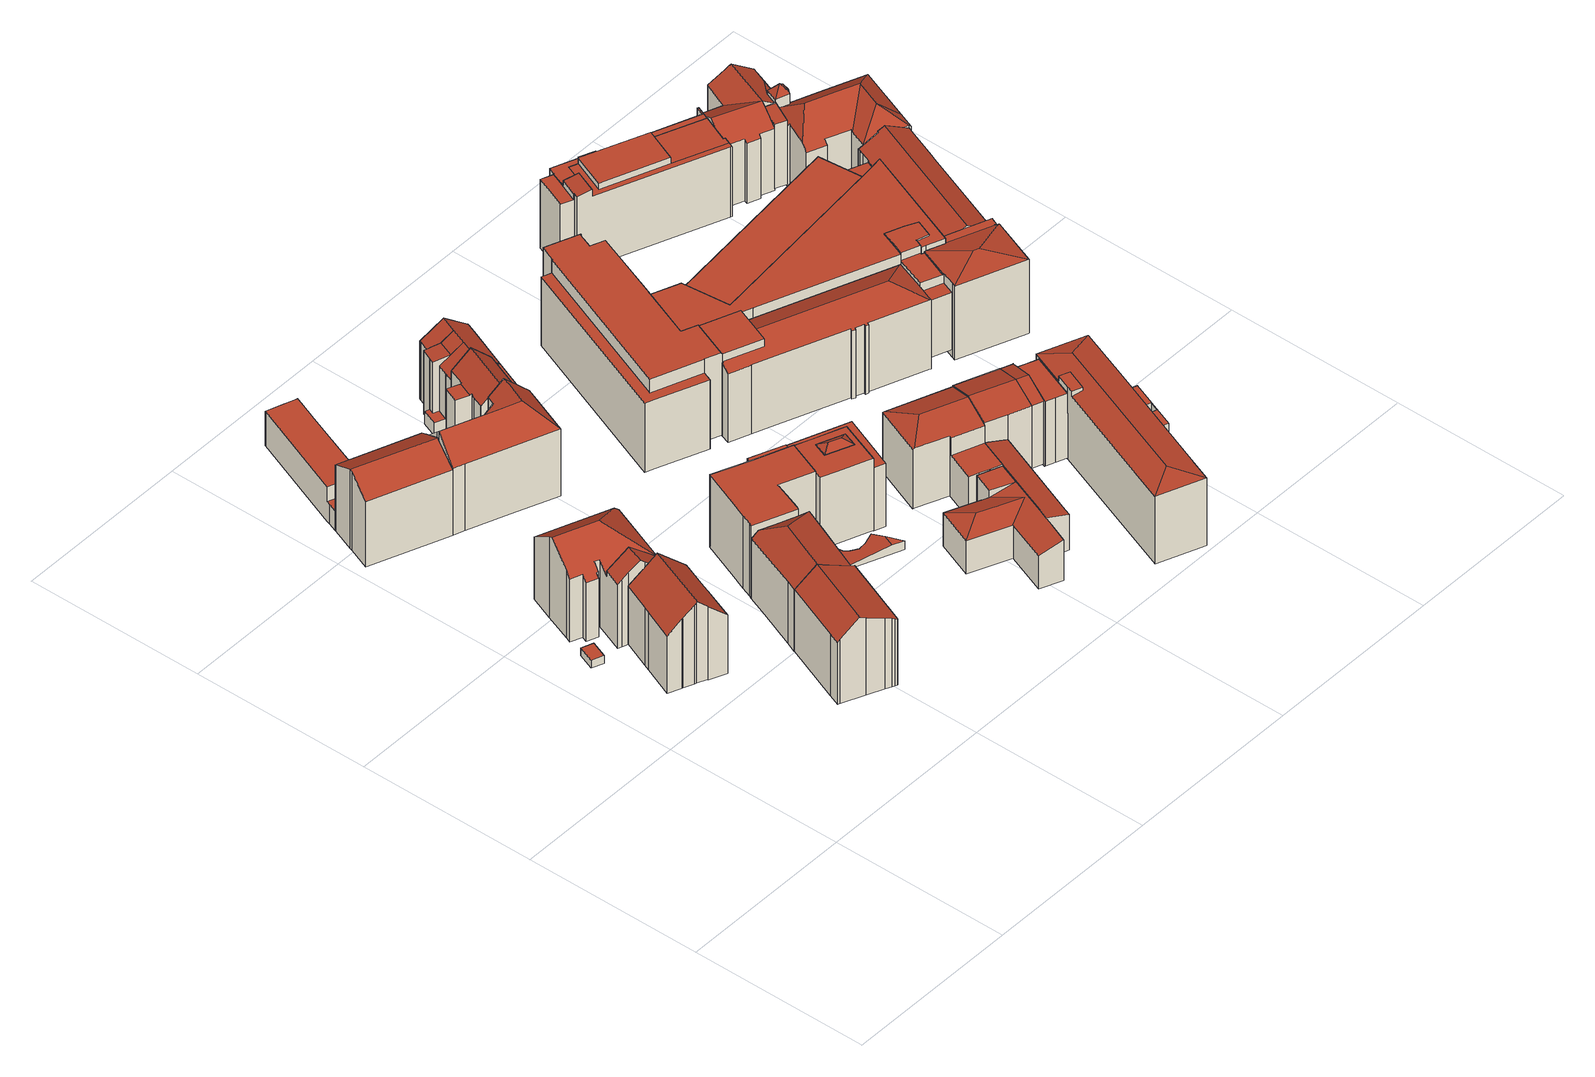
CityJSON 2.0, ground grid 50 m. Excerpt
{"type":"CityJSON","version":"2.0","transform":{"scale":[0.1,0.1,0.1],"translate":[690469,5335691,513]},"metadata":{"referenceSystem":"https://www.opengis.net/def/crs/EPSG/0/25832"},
"CityObjects":{
"building1":{"type":"Building","attributes":{"Gemeindeschluessel":"09162000","HoeheDach":"518.501","HoeheGrund":"516.060","Methode":"1000","NiedrigsteTraufeDesGebaeudes":"518.501","Geometrietyp2DReferenz":"3000","function":"51009_1610","roofType":"1000","measuredHeight":2.44},"geometry":[{"type":"MultiSurface","lod":"2","boundaries":[[[0,1,2,3]],[[4,5,1,0]],[[6,7,5,4]],[[3,2,7,6]],[[7,2,1,5]],[[4,0,3,6]]],"semantics":{"surfaces":[{"type":"WallSurface"},{"type":"RoofSurface"},{"type":"GroundSurface"}],"values":[0,0,0,0,1,2]}}]},
"building2":{"type":"Building","attributes":{"Gemeindeschluessel":"09162000","HoeheDach":"540.880","HoeheGrund":"516.078","Methode":"2000","NiedrigsteTraufeDesGebaeudes":"533.668","Geometrietyp2DReferenz":"3000","function":"31001_9998","roofType":"3100","measuredHeight":24.8,"storeysAboveGround":5},"geometry":[{"type":"MultiSurface","lod":"2","boundaries":[[[8,9,10,11,12]],[[9,13,14,15,16,17,18,19,10]],[[20,21,22,11,10,19,23,24,25,26,27,28]],[[29,23,19,18,30]],[[31,16,15,32]],[[33,13,9,8]],[[34,17,16,31]],[[12,11,22,35]],[[29,30,34,31,32,36,33,8,12,35,37,38,39,40,41,42,43]],[[39,28,27,40]],[[30,18,17,34]],[[38,20,28,39]],[[37,21,20,38]],[[36,14,13,33]],[[41,26,25,42]],[[32,15,14,36]],[[40,27,26,41]],[[42,25,24,43]],[[43,24,23,29]],[[35,22,21,37]]],"semantics":{"surfaces":[{"type":"WallSurface"},{"type":"RoofSurface"},{"type":"GroundSurface"}],"values":[0,1,1,0,0,0,0,0,2,0,0,0,0,0,0,0,0,0,0,0]}}]},
"building3":{"type":"Building","attributes":{"Gemeindeschluessel":"09162000","HoeheDach":"541.740","HoeheGrund":"515.960","Methode":"2000","NiedrigsteTraufeDesGebaeudes":"533.930","Geometrietyp2DReferenz":"3000","function":"31001_9998","roofType":"3200","measuredHeight":25.78,"storeysAboveGround":6},"geometry":[{"type":"MultiSurface","lod":"2","boundaries":[[[44,45,46,47]],[[48,49,50,51]],[[52,53,49,48]],[[54,55,56,57]],[[58,59,53,52]],[[60,61,62,63,57,56]],[[64,65,66,67]],[[51,50,45,44]],[[46,68,55,54,69,47]],[[70,71,72,73]],[[74,75,76,77,78,79]],[[80,81,65,64]],[[82,83,84,85]],[[86,87,88,89,81,80]],[[50,49,53,59,90,84,83,78,77,76,91,92,68,46,45]],[[65,81,89,74,79,66]],[[66,79,78,83,82,93,67]],[[92,60,56,55,68]],[[94,95,70,73,87,86,80,64,67,93,82,85,96,58,52,48,51,44,47,69,54,57,63,62]],[[91,61,60,92]],[[85,84,90,96]],[[96,90,59,58]],[[73,72,88,87]],[[88,72,71,75,74,89]],[[70,95,94,62,61,91,76,75,71]]],"semantics":{"surfaces":[{"type":"WallSurface"},{"type":"RoofSurface"},{"type":"GroundSurface"}],"values":[0,0,0,0,0,0,0,0,0,0,0,0,0,0,1,1,0,1,2,1,0,0,0,1,0]}}]},
"building4":{"type":"Building","attributes":{"Gemeindeschluessel":"09162000","HoeheDach":"540.606","HoeheGrund":"516.160","Methode":"2000","NiedrigsteTraufeDesGebaeudes":"535.082","Geometrietyp2DReferenz":"3000","function":"31001_9998","roofType":"3100","measuredHeight":24.45,"storeysAboveGround":6},"geometry":[{"type":"MultiSurface","lod":"2","boundaries":[[[97,98,99,100]],[[101,102,103,104]],[[105,106,107,108]],[[109,110,98,97]],[[104,111,105,108,112,109,97,100,113,114,101]],[[112,115,110,109]],[[100,99,116,117,113]],[[113,117,118,114]],[[117,116,119,103,102,118]],[[99,98,110,115,107,106,120,119,116]],[[108,107,115,112]],[[111,120,106,105]],[[114,118,102,101]],[[104,103,119,120,111]]],"semantics":{"surfaces":[{"type":"WallSurface"},{"type":"GroundSurface"},{"type":"RoofSurface"}],"values":[0,0,0,0,1,0,0,0,2,2,0,0,0,0]}}]},
"building5":{"type":"Building","attributes":{"Gemeindeschluessel":"09162000","HoeheDach":"540.302","HoeheGrund":"516.060","Methode":"1000","NiedrigsteTraufeDesGebaeudes":"536.116","Geometrietyp2DReferenz":"3000","function":"31001_1000","roofType":"3100","measuredHeight":24.24,"storeysAboveGround":6},"geometry":[{"type":"MultiSurface","lod":"2","boundaries":[[[121,122,123,124,125,126]],[[127,128,129,130]],[[131,132,133,134]],[[133,135,136,134]],[[137,138,132,131]],[[126,125,139,129,128,140,141,135]],[[130,129,139,142]],[[142,139,125,124]],[[136,135,141,143]],[[142,124,123,122,137,131,134,136,143,144,127,130]],[[143,141,140,144]],[[138,121,126,135,133,132]],[[122,121,138,137]],[[144,140,128,127]]],"semantics":{"surfaces":[{"type":"WallSurface"},{"type":"RoofSurface"},{"type":"GroundSurface"}],"values":[0,0,0,0,0,1,0,0,0,2,0,1,0,0]}}]},
"building6":{"type":"Building","attributes":{"Gemeindeschluessel":"09162000","HoeheDach":"526.353","HoeheGrund":"515.850","Methode":"1000","NiedrigsteTraufeDesGebaeudes":"521.998","Geometrietyp2DReferenz":"3000","function":"31001_1000","roofType":"1000","measuredHeight":10.5,"storeysAboveGround":3},"geometry":[{"type":"MultiSurface","lod":"2","boundaries":[[[145,146,147,148]],[[149,150,151,152,153,147,146,154,155,156,157,158,159]],[[160,161,152,151,150,162]],[[163,164,165,166]],[[156,155,167,168,169,157]],[[145,148,170,161,160,162,171,163,166,172,173,174,169,168,167,175]],[[166,165,176,172]],[[174,158,157,169]],[[176,177,159,158,174,173,172]],[[164,178,177,176,165]],[[178,164,163,171,162,150,149]],[[175,154,146,145]],[[148,147,153,170]],[[170,153,152,161]],[[167,155,154,175]],[[178,149,159,177]]],"semantics":{"surfaces":[{"type":"WallSurface"},{"type":"RoofSurface"},{"type":"GroundSurface"}],"values":[0,1,0,0,0,2,0,0,0,1,0,0,0,0,0,0]}}]},
"building7":{"type":"Building","attributes":{"Gemeindeschluessel":"09162000","HoeheDach":"540.820","HoeheGrund":"516.240","Methode":"2000","NiedrigsteTraufeDesGebaeudes":"534.564","Geometrietyp2DReferenz":"3000","function":"31001_9998","roofType":"3200","measuredHeight":24.58,"storeysAboveGround":6},"geometry":[{"type":"MultiSurface","lod":"2","boundaries":[[[179,180,181,182]],[[183,184,185,186,187,188]],[[189,190,191,180,179,192,193,194,186,185]],[[195,196,182,181,197,198]],[[199,181,180,191,190]],[[195,198,200,111]],[[201,202,111,200,203,204,205,206]],[[200,198,197,181,199,203]],[[196,195,111,202,201,206,188,187,186,194,193,192,179,182]],[[206,205,183,188]],[[204,203,199,190,189,185,184,183,205]]],"semantics":{"surfaces":[{"type":"WallSurface"},{"type":"RoofSurface"},{"type":"GroundSurface"}],"values":[0,0,0,0,1,0,0,1,2,0,1]}}]},
"building8":{"type":"Building","attributes":{"Gemeindeschluessel":"09162000","HoeheDach":"543.050","HoeheGrund":"516.130","Methode":"2000","NiedrigsteTraufeDesGebaeudes":"536.549","Geometrietyp2DReferenz":"3000","function":"31001_9998","roofType":"3100","measuredHeight":26.92,"storeysAboveGround":6},"geometry":[{"type":"MultiSurface","lod":"2","boundaries":[[[207,208,209,210,211,212]],[[213,214,215,216,137,122,124,142,217,218,219,211,210,209]],[[142,220,221,217]],[[215,214,222,223,224,216]],[[225,226,219,218,217,221]],[[227,228,122,137]],[[214,213,209,208,229,222]],[[122,228,230,124]],[[231,232,207,212,226,225]],[[224,223,222,231,233,228,227]],[[222,229,208,207,232,231]],[[124,230,220,142]],[[216,224,227,137]],[[219,226,212,211]],[[233,231,225,221,220,230,228]]],"semantics":{"surfaces":[{"type":"WallSurface"},{"type":"GroundSurface"},{"type":"RoofSurface"}],"values":[0,1,0,0,0,0,0,0,2,2,2,0,0,0,2]}}]},
"building9":{"type":"Building","attributes":{"Gemeindeschluessel":"09162000","HoeheDach":"538.365","HoeheGrund":"516.230","Methode":"1000","NiedrigsteTraufeDesGebaeudes":"538.365","Geometrietyp2DReferenz":"3000","function":"31001_9998","roofType":"1000","measuredHeight":22.14,"storeysAboveGround":6},"geometry":[{"type":"MultiSurface","lod":"2","boundaries":[[[234,235,236,237]],[[238,239,240,241]],[[242,243,244,245,246,247]],[[248,179,249,250,251,186]],[[234,252,241,240,253,235]],[[186,251,254,255]],[[255,254,256,257]],[[258,259,247,246]],[[244,243,239,238]],[[250,249,236,235,253,240,239,243,242,247,259,260,256,254,251]],[[256,260,259,258,261,257]],[[238,241,252,234,237,179,248,186,255,257,261,258,246,245,244]],[[237,236,249,179]]],"semantics":{"surfaces":[{"type":"WallSurface"},{"type":"RoofSurface"},{"type":"GroundSurface"}],"values":[0,0,0,0,0,0,0,0,0,1,0,2,0]}}]},
"building10":{"type":"Building","attributes":{"Gemeindeschluessel":"09162000","HoeheDach":"541.730","HoeheGrund":"516.140","Methode":"2000","NiedrigsteTraufeDesGebaeudes":"533.660","Geometrietyp2DReferenz":"3000","function":"31001_1000","roofType":"3100","measuredHeight":25.59,"storeysAboveGround":6},"geometry":[{"type":"MultiSurface","lod":"2","boundaries":[[[262,263,264,265]],[[266,267,268,269]],[[270,265,264,271,272,273]],[[274,275,276,277,278,279,280,281,282]],[[283,284,282,281]],[[285,286,287,209]],[[288,285,209,289,290,211,266,269,262,265,270,273,291,292,283,281,280,279,278]],[[211,293,267,266]],[[293,294,274,282,284,295,271,264,263,268,267]],[[296,275,274,294]],[[271,295,297,272]],[[290,289,209,287,298,296,294,293,211]],[[288,299,286,285]],[[276,275,296,298]],[[269,268,263,262]],[[273,272,297,291]],[[278,277,299,288]],[[295,284,283,292,291,297]],[[287,286,299,277,276,298]]],"semantics":{"surfaces":[{"type":"WallSurface"},{"type":"GroundSurface"},{"type":"RoofSurface"}],"values":[0,0,0,0,0,0,1,0,2,2,2,0,0,0,0,0,0,0,2]}}]},
"building11":{"type":"Building","attributes":{"Gemeindeschluessel":"09162000","HoeheDach":"518.650","HoeheGrund":"516.001","Methode":"2000","NiedrigsteTraufeDesGebaeudes":"516.617","Geometrietyp2DReferenz":"3000","function":"31001_2000","roofType":"1000","measuredHeight":2.65},"geometry":[{"type":"MultiSurface","lod":"2","boundaries":[[[300,301,302,303]],[[304,305,306]],[[307,308,309,310]],[[300,303,311,312]],[[304,302,301,313,305]],[[314,315,316,317]],[[305,313,318,319,306]],[[317,316,309,308]],[[301,300,312,314,317,308,307,320,318,313]],[[319,321,310,309,316,315,311,303,302,304,306]],[[312,311,315,314]],[[320,307,310,321]],[[320,321,319,318]]],"semantics":{"surfaces":[{"type":"WallSurface"},{"type":"RoofSurface"},{"type":"GroundSurface"}],"values":[0,1,0,0,0,0,0,0,2,1,0,0,0]}}]},
"building12":{"type":"Building","attributes":{"Gemeindeschluessel":"09162000","HoeheDach":"535.499","HoeheGrund":"516.370","Methode":"1000","NiedrigsteTraufeDesGebaeudes":"535.499","Geometrietyp2DReferenz":"3000","function":"31001_9998","roofType":"1000","measuredHeight":19.13,"storeysAboveGround":5},"geometry":[{"type":"MultiSurface","lod":"2","boundaries":[[[322,323,324,325]],[[326,327,328,329]],[[324,327,326,325]],[[322,329,328,323]],[[323,328,327,324]],[[325,326,329,322]]],"semantics":{"surfaces":[{"type":"GroundSurface"},{"type":"RoofSurface"},{"type":"WallSurface"}],"values":[0,1,2,2,2,2]}}]},
"building13":{"type":"Building","attributes":{"Gemeindeschluessel":"09162000","HoeheDach":"539.570","HoeheGrund":"516.060","Methode":"2000","NiedrigsteTraufeDesGebaeudes":"538.230","Geometrietyp2DReferenz":"3000","function":"31001_9998","roofType":"1000","measuredHeight":23.51,"storeysAboveGround":6},"geometry":[{"type":"MultiSurface","lod":"2","boundaries":[[[330,331,332,333]],[[334,335,336,337,338,339,340,341,342]],[[336,335,334,343,344,345,346,337]],[[347,348,349,350]],[[333,332,348,347]],[[334,342,351,343]],[[345,344,343,351,352,353,354,355,346],[350,330,333,347]],[[356,357,331,349]],[[350,349,331,330]],[[346,355,354,339,338,337]],[[356,349,348]],[[353,352,351,342,341,340,339,354]],[[332,357,356,348]],[[332,331,357]]],"semantics":{"surfaces":[{"type":"WallSurface"},{"type":"GroundSurface"},{"type":"RoofSurface"}],"values":[0,1,0,0,0,0,2,2,0,0,2,0,2,2]}}]},
"building14":{"type":"Building","attributes":{"Gemeindeschluessel":"09162000","HoeheDach":"538.305","HoeheGrund":"516.112","Methode":"2000","NiedrigsteTraufeDesGebaeudes":"520.040","Geometrietyp2DReferenz":"3000","function":"31001_9998","roofType":"2100","measuredHeight":22.19,"storeysAboveGround":6},"geometry":[{"type":"MultiSurface","lod":"2","boundaries":[[[358,359,360,361,362,363,364]],[[365,366,367,368]],[[369,364,363,370]],[[371,372,277,278]],[[281,373,374,375]],[[376,377,372,371]],[[378,361,360,379]],[[380,381,374,373,382,383]],[[384,375,374,381,385,386]],[[387,388,389,390]],[[391,392,366,365]],[[385,381,380,393]],[[368,367,377,376]],[[391,390,389,394,392]],[[281,278,277,382,373]],[[395,396,360,359]],[[384,386,397,398]],[[399,400,388,387]],[[372,377,367,366,392,394,395,383,382,277]],[[385,393,369,370,397,386]],[[401,362,361,378]],[[395,359,358,383]],[[402,398,397,370,363]],[[395,394,389,388,400,396]],[[358,364,369,393,380,383]],[[399,379,360,396,400]],[[402,363,362,401]],[[281,375,384,398,402,401,378,379,399,387,390,391,365,368,376,371,278]]],"semantics":{"surfaces":[{"type":"RoofSurface"},{"type":"WallSurface"},{"type":"GroundSurface"}],"values":[0,1,1,1,1,1,1,0,1,1,1,1,1,1,1,1,1,1,0,0,1,0,1,0,1,1,1,2]}}]},
"building15":{"type":"Building","attributes":{"Gemeindeschluessel":"09162000","HoeheDach":"535.270","HoeheGrund":"516.010","Methode":"2000","NiedrigsteTraufeDesGebaeudes":"535.270","Geometrietyp2DReferenz":"3000","function":"31001_9998","roofType":"1000","measuredHeight":19.26,"storeysAboveGround":5},"geometry":[{"type":"MultiSurface","lod":"2","boundaries":[[[403,404,405,406]],[[407,408,409,410]],[[406,405,411,412]],[[412,411,408,407]],[[409,408,411,405,404,413]],[[414,413,404,403]],[[410,409,413,414]],[[414,403,406,412,407,410]]],"semantics":{"surfaces":[{"type":"WallSurface"},{"type":"RoofSurface"},{"type":"GroundSurface"}],"values":[0,0,0,0,1,0,0,2]}}]},
"building16":{"type":"Building","attributes":{"Gemeindeschluessel":"09162000","HoeheDach":"528.883","HoeheGrund":"516.520","Methode":"2000","NiedrigsteTraufeDesGebaeudes":"519.950","Geometrietyp2DReferenz":"3000","function":"31001_9998","roofType":"3200","measuredHeight":12.36,"storeysAboveGround":3},"geometry":[{"type":"MultiSurface","lod":"2","boundaries":[[[415,416,417,418]],[[419,420,421,422]],[[423,424,425]],[[426,427,428,429]],[[430,431,427,426]],[[432,433,434,435,436,437,438]],[[439,440,441,442,443,444]],[[431,430,445,436,435,446,447]],[[441,448,449,429,428,450,451,452,442]],[[453,454,455,456,420,419]],[[449,448,441,440,439,415,418,457,454,453,419,422,458,438,437,436,445,430,426,429]],[[459,460,461,425,433,432,462]],[[417,416,444,443,442,452,451,423,425,461,456,455,463]],[[464,446,435,434]],[[456,461,460,459,420]],[[423,451,450]],[[439,444,416,415]],[[459,462,421,420]],[[418,417,463,457]],[[464,425,424,447,446]],[[434,433,425,464]],[[463,455,454,457]],[[423,450,428,427,431,447,424]],[[462,432,438,458,422,421]]],"semantics":{"surfaces":[{"type":"WallSurface"},{"type":"GroundSurface"},{"type":"RoofSurface"}],"values":[0,0,0,0,0,0,0,0,0,0,1,2,2,2,2,0,0,2,0,0,0,0,2,0]}}]},
"building17":{"type":"Building","attributes":{"Gemeindeschluessel":"09162000","HoeheDach":"529.001","HoeheGrund":"516.551","Methode":"2000","NiedrigsteTraufeDesGebaeudes":"527.454","Geometrietyp2DReferenz":"3000","function":"31001_1000","roofType":"2100","measuredHeight":12.45,"storeysAboveGround":3},"geometry":[{"type":"MultiSurface","lod":"2","boundaries":[[[465,466,467,468]],[[468,467,469,470]],[[470,469,471,472]],[[472,471,473,474]],[[466,475,476,473,471,469,467]],[[477,465,468,470,472,474,478]],[[478,476,475,477]],[[474,473,476,478]],[[466,465,477,475]]],"semantics":{"surfaces":[{"type":"WallSurface"},{"type":"RoofSurface"},{"type":"GroundSurface"}],"values":[0,0,0,0,1,2,0,0,0]}}]},
"building18":{"type":"Building","attributes":{"Gemeindeschluessel":"09162000","HoeheDach":"537.160","HoeheGrund":"516.310","Methode":"2000","NiedrigsteTraufeDesGebaeudes":"529.182","Geometrietyp2DReferenz":"3000","function":"31001_9998","roofType":"3200","measuredHeight":20.85,"storeysAboveGround":5},"geometry":[{"type":"MultiSurface","lod":"2","boundaries":[[[479,480,481,482,483,484,485]],[[486,487,488,489,490,491,492,493,483,482,481]],[[494,495,496,497]],[[485,484,498,499,500]],[[486,481,480,501]],[[491,490,489,488,494,497,502,503,504,505,506,507,508,492]],[[488,487,495,494]],[[498,493,492,508,507,499]],[[506,500,499,507]],[[505,504,479,485,500,506]],[[509,501,480,479,504,503,502]],[[484,483,493,498]],[[497,496,509,502]],[[496,495,487,486,501,509]]],"semantics":{"surfaces":[{"type":"RoofSurface"},{"type":"WallSurface"},{"type":"GroundSurface"}],"values":[0,1,1,0,1,2,1,1,1,1,1,0,1,0]}}]},
"building19":{"type":"Building","attributes":{"Gemeindeschluessel":"09162000","HoeheDach":"537.543","HoeheGrund":"516.204","Methode":"1000","NiedrigsteTraufeDesGebaeudes":"535.011","Geometrietyp2DReferenz":"3000","function":"31001_9998","roofType":"3100","measuredHeight":21.34,"storeysAboveGround":5},"geometry":[{"type":"MultiSurface","lod":"2","boundaries":[[[510,511,512,513,514]],[[515,516,510,514]],[[517,511,510,516]],[[518,519,517,516,515]],[[519,518,520,521]],[[513,512,521,520]],[[515,514,513,520,518]],[[512,511,517,519,521]]],"semantics":{"surfaces":[{"type":"RoofSurface"},{"type":"WallSurface"},{"type":"GroundSurface"}],"values":[0,1,1,2,1,0,1,1]}}]},
"building20":{"type":"Building","attributes":{"name":"Anita-Augspurg-Berufsoberschule","Gemeindeschluessel":"09162000","HoeheDach":"536.980","HoeheGrund":"514.750","Methode":"2000","NiedrigsteTraufeDesGebaeudes":"535.447","Geometrietyp2DReferenz":"3000","function":"31001_3020","roofType":"3100","measuredHeight":22.23,"storeysAboveGround":5},"geometry":[{"type":"MultiSurface","lod":"2","boundaries":[[[522,523,524,525,526]],[[527,528,529,530]],[[531,532,528,527]],[[533,534,535,536,537,538,539,540,541]],[[533,542,534]],[[528,541,540,529]],[[543,544,542,533,541,528,532]],[[545,546,531,527,530,547,548,549,550]],[[544,543,545,550]],[[550,549,534,542,544]],[[543,532,531,546,545]],[[548,535,534,549]],[[548,547,525,524,536,535]],[[537,523,522,538]],[[538,522,526,539]],[[547,530,529,540,539,526,525]],[[536,524,523,537]]],"semantics":{"surfaces":[{"type":"RoofSurface"},{"type":"WallSurface"},{"type":"GroundSurface"}],"values":[0,1,1,0,0,0,0,2,1,1,1,1,1,1,1,1,1]}}]},
"building21":{"type":"Building","attributes":{"Gemeindeschluessel":"09162000","HoeheDach":"537.433","HoeheGrund":"515.940","Methode":"1000","NiedrigsteTraufeDesGebaeudes":"534.951","Geometrietyp2DReferenz":"3000","function":"31001_9998","roofType":"3100","measuredHeight":21.49},"geometry":[{"type":"MultiSurface","lod":"2","boundaries":[[[551,552,553,554]],[[551,555,556,557,558,559,560,552]],[[561,562,563,564,565,566]],[[567,521,566,565]],[[556,555,551,554,568,569,567,565,564,563,557]],[[554,553,511,568]],[[553,552,560,570,511]],[[511,570,521,567,569,568]],[[560,559,558,562,561,566,521,570]],[[563,562,558,557]]],"semantics":{"surfaces":[{"type":"WallSurface"},{"type":"GroundSurface"},{"type":"RoofSurface"}],"values":[0,0,0,0,1,0,2,0,2,0]}}]},
"building22":{"type":"Building","attributes":{"Gemeindeschluessel":"09162000","HoeheDach":"534.862","HoeheGrund":"515.070","Methode":"1000","NiedrigsteTraufeDesGebaeudes":"534.862","Geometrietyp2DReferenz":"3000","function":"31001_9998","roofType":"1000","measuredHeight":19.79,"storeysAboveGround":5},"geometry":[{"type":"MultiSurface","lod":"2","boundaries":[[[571,572,573,574]],[[575,576,577,578]],[[579,580,581,582]],[[583,584,585,586]],[[582,581,572,571]],[[587,588,577,576,589,590]],[[586,585,580,579]],[[573,572,581,580,585,584,578,577,588,587]],[[575,578,584,583]],[[582,571,574,590,589,576,575,583,586,579]],[[574,573,587,590]]],"semantics":{"surfaces":[{"type":"WallSurface"},{"type":"RoofSurface"},{"type":"GroundSurface"}],"values":[0,0,0,0,0,0,0,1,0,2,0]}}]},
"building23":{"type":"Building","attributes":{"Gemeindeschluessel":"09162000","HoeheDach":"519.266","HoeheGrund":"513.460","Methode":"3100","NiedrigsteTraufeDesGebaeudes":"519.266","Geometrietyp2DReferenz":"3000","function":"51009_1610","roofType":"1000","measuredHeight":5.81},"geometry":[{"type":"MultiSurface","lod":"2","boundaries":[[[591,592,593,594]],[[595,596,593,592]],[[597,596,595,598]],[[596,597,594,593]],[[598,595,592,591]],[[597,598,591,594]]],"semantics":{"surfaces":[{"type":"GroundSurface"},{"type":"WallSurface"},{"type":"RoofSurface"}],"values":[0,1,2,1,1,1]}}]},
"building24":{"type":"Building","attributes":{"Gemeindeschluessel":"09162000","HoeheDach":"539.080","HoeheGrund":"513.899","Methode":"2000","NiedrigsteTraufeDesGebaeudes":"532.750","Geometrietyp2DReferenz":"3000","function":"31001_9998","roofType":"1000","measuredHeight":25.18,"storeysAboveGround":6},"geometry":[{"type":"MultiSurface","lod":"2","boundaries":[[[599,600,601,602,603,604,605]],[[606,607,608,609]],[[610,611,612,613]],[[614,615,616,617]],[[618,619,620,621,622,623]],[[624,625,626,627,628,629]],[[630,631,632,633,634,608,607,635,636,637,638,639,640,641,642,643,644,645]],[[646,647,648,649]],[[650,605,604,651]],[[652,653,654,655]],[[656,613,612,657,658,659,660]],[[661,662,663,664,665,666,667,668,669]],[[670,661,669,671,672,673,674]],[[675,676,656,660]],[[657,612,611,677,678,679,680]],[[627,681,682,683,628]],[[601,630,645,602]],[[601,600,684,685,686,631,630]],[[643,642,641,687,688,689]],[[690,691,692,693,647,646,649,694,695]],[[696,697,698,699,700,701]],[[702,703,704,705]],[[706,707,708,709,710,711,712,713,714,715,625,624,629,716,652,655,717,718,719,619,618,623,720,702,705,721,722,700,699,698,723,724,725,726,727,728,729,675,660,659,658,730,686,685,684,731,650,651,732,689,688,687,733,734,735,736,737,738,606,609,739,740,741,742,743,744,745,746,747,748,749,750,751,752,753,754,755,668,667,666,665,756,757,758,759,760,761,762,763,764,765,766,767,768,769,770,614,617,771,772,773,774,775,776]],[[752,751,777,778,779,753]],[[770,780,615,614]],[[670,781,662,661]],[[749,782,783,750]],[[682,663,662,781,654,653,683]],[[647,693,784]],[[647,784,785,786,787,788,789,790,648]],[[717,655,654,781,670,674,791,718]],[[621,620,792,791,793,794,795]],[[682,681,796,797,690,695,798,664,663]],[[733,640,639,734]],[[726,725,799,800,801,727]],[[798,695,694,802,803,804,760,759,758,757,756]],[[737,636,635,738]],[[729,805,676,675]],[[738,635,607,606]],[[730,658,657,680,632,631,686]],[[634,633,679,678,806,807,742,741,740,739,609,608]],[[727,801,808,728]],[[704,809,810,722,721,705]],[[628,683,653,652,716,629]],[[748,811,782,749]],[[698,697,812,723]],[[795,794,807,806,813]],[[763,762,761,760,804,814,815,816,817]],[[808,801,800,799,818,812,697,696,701,810,809,704,703,819,622,621,795,813,610,613,656,676,805]],[[603,644,643,689,732,651,604]],[[750,783,777,751]],[[722,810,701,700]],[[710,709,708,707,786,785,784,693,692]],[[769,820,780,770]],[[793,673,672,821,822,746,745,744]],[[771,823,824,772]],[[796,825,715,714,713,797]],[[671,669,668,755,754,826,827]],[[802,694,649]],[[791,674,673,793]],[[617,616,823,771]],[[773,828,829,774]],[[602,645,644,603]],[[776,788,787,706]],[[827,826,779,778,777,783,782,811,830,822,821]],[[718,791,792,719]],[[819,703,702,720,623,622]],[[753,779,826,754]],[[822,830,811,748,747,746]],[[679,633,632,680]],[[687,641,640,733]],[[610,813,806,678,677,611]],[[815,814,831,832]],[[794,793,744,743,742,807]],[[772,824,828,773]],[[713,712,711,691,690,797]],[[833,834,817,816,815,832,835,836]],[[728,808,805,729]],[[812,818,799,725,724,723]],[[649,648,790,789,829,828,824,823,616,615,780,820,831,814,804,803,802]],[[734,639,638,735]],[[789,788,776,775,774,829]],[[765,764,763,817,834,833,836,766]],[[671,827,821,672]],[[731,684,600,599,605,650]],[[737,736,735,638,637,636]],[[719,792,620,619]],[[710,692,691,711]],[[715,825,626,625]],[[627,626,825,796,681]],[[706,787,786,707]],[[835,832,831,820,769,768,767,766,836]],[[665,664,798,756]]],"semantics":{"surfaces":[{"type":"RoofSurface"},{"type":"WallSurface"},{"type":"GroundSurface"}],"values":[0,1,1,1,1,1,0,1,1,1,1,1,0,1,0,0,1,1,1,0,1,1,2,1,1,1,1,0,1,0,1,0,0,1,1,1,1,1,1,1,1,1,1,1,1,1,0,1,0,1,1,1,1,1,1,1,1,1,1,1,1,1,1,1,0,1,1,1,1,1,1,1,1,1,1,1,0,1,1,0,1,1,1,1,1,1,1,1,1,0,1,1,1]}}]},
"building25":{"type":"Building","attributes":{"Gemeindeschluessel":"09162000","HoeheDach":"538.143","HoeheGrund":"513.323","Methode":"2000","NiedrigsteTraufeDesGebaeudes":"538.143","Geometrietyp2DReferenz":"3000","function":"51009_1610","roofType":"1000","measuredHeight":24.82},"geometry":[{"type":"MultiSurface","lod":"2","boundaries":[[[837,838,839,840]],[[841,842,843,844]],[[845,846,847,848]],[[849,850,842,841]],[[851,852,853,854]],[[854,853,855,856]],[[857,858,859,860]],[[860,859,861,862]],[[863,864,846,845]],[[839,838,865,866,843,842,850,847,846,864,861,859,858,867,855,853,852,868]],[[869,867,858,857]],[[870,866,865,871]],[[872,868,852,851]],[[844,843,866,870]],[[840,839,868,872]],[[862,861,864,863]],[[848,847,850,849]],[[856,855,867,869]],[[872,851,854,856,869,857,860,862,863,845,848,849,841,844,870,871,837,840]],[[871,865,838,837]]],"semantics":{"surfaces":[{"type":"WallSurface"},{"type":"RoofSurface"},{"type":"GroundSurface"}],"values":[0,0,0,0,0,0,0,0,0,1,0,0,0,0,0,0,0,0,2,0]}}]},
"building26":{"type":"Building","attributes":{"Gemeindeschluessel":"09162000","HoeheDach":"521.303","HoeheGrund":"516.276","Methode":"2000","NiedrigsteTraufeDesGebaeudes":"521.303","Geometrietyp2DReferenz":"3000","function":"51009_1610","roofType":"1000","measuredHeight":5.03},"geometry":[{"type":"MultiSurface","lod":"2","boundaries":[[[873,874,875,876]],[[877,878,879,880]],[[881,882,883,884]],[[880,879,885,886]],[[884,873,876,881],[887,877,880,886]],[[882,875,874,883],[885,879,878,888]],[[886,885,888,887]],[[887,888,878,877]],[[884,883,874,873]],[[876,875,882,881]]],"semantics":{"surfaces":[{"type":"WallSurface"},{"type":"GroundSurface"},{"type":"RoofSurface"}],"values":[0,0,0,0,1,2,0,0,0,0]}}]},
"building27":{"type":"Building","attributes":{"Gemeindeschluessel":"09162000","HoeheDach":"533.594","HoeheGrund":"516.100","Methode":"1000","NiedrigsteTraufeDesGebaeudes":"533.594","Geometrietyp2DReferenz":"3000","function":"51009_1610","roofType":"1000","measuredHeight":17.49},"geometry":[{"type":"MultiSurface","lod":"2","boundaries":[[[889,890,891,892]],[[890,893,894,891]],[[889,895,893,890]],[[892,896,895,889]],[[896,894,893,895]],[[891,894,896,892]]],"semantics":{"surfaces":[{"type":"GroundSurface"},{"type":"WallSurface"},{"type":"RoofSurface"}],"values":[0,1,1,1,2,1]}}]},
"building28":{"type":"Building","attributes":{"Gemeindeschluessel":"09162000","HoeheDach":"535.730","HoeheGrund":"513.519","Methode":"2000","NiedrigsteTraufeDesGebaeudes":"535.730","Geometrietyp2DReferenz":"3000","function":"31001_9998","roofType":"1000","measuredHeight":22.21,"storeysAboveGround":5},"geometry":[{"type":"MultiSurface","lod":"2","boundaries":[[[897,898,899,900]],[[901,902,903,904]],[[905,906,902,901]],[[907,908,906,905]],[[901,904,897,900,907,905]],[[904,903,898,897]],[[906,908,899,898,903,902]],[[900,899,908,907]]],"semantics":{"surfaces":[{"type":"WallSurface"},{"type":"GroundSurface"},{"type":"RoofSurface"}],"values":[0,0,0,0,1,0,2,0]}}]},
"building29":{"type":"Building","attributes":{"Gemeindeschluessel":"09162000","HoeheDach":"539.530","HoeheGrund":"515.970","Methode":"2000","NiedrigsteTraufeDesGebaeudes":"537.030","Geometrietyp2DReferenz":"3000","function":"31001_9998","roofType":"1000","measuredHeight":23.56,"storeysAboveGround":6},"geometry":[{"type":"MultiSurface","lod":"2","boundaries":[[[909,910,911,912]],[[913,914,915,916,917]],[[918,919,920,921,922]],[[923,924,912,911,925,926]],[[927,928,929,930,931,932,933,934,935]],[[936,937,938,909,912,924,923,939,940,941,942,943,944,945,946,947,948,949,950,951,952,953,954,955,956,957,958,959,960,961]],[[956,962,963,957]],[[957,963,964,958]],[[953,965,966,954]],[[909,938,937,936,961,967,968,969,970,971,910]],[[923,926,972,939]],[[973,974,975,915,914,913]],[[976,977,978,952,951,950]],[[935,934,933,932,947,946,945,944]],[[973,925,973,913,917,979]],[[980,981,921,920,982,983]],[[925,911,910,971,970,975,974,973]],[[983,982,920,919,984,985,986,987]],[[922,988,989,990,969,968,967,991,992,964,963,962,993,966,965,978,977,976,994,918]],[[941,987,986,942]],[[960,991,967,961]],[[955,993,962,956]],[[995,916,915,975,970,969,990,989,988,996]],[[943,942,986,985,927,935,944]],[[952,978,965,953]],[[979,917,916,995]],[[931,930,994,976,950,949,948,947,932]],[[954,966,993,955]],[[964,992,991,960,959,958]],[[972,926,925,973,979,995,996,921,981,980]],[[940,939,972,980,983,987,941]],[[922,921,996,988]],[[985,984,919,918,994,930,929,928,927]]],"semantics":{"surfaces":[{"type":"WallSurface"},{"type":"RoofSurface"},{"type":"GroundSurface"}],"values":[0,1,0,0,1,2,0,0,0,0,0,0,0,0,0,0,1,1,1,0,0,0,0,0,0,0,0,0,0,1,0,0,0]}}]},
"building30":{"type":"Building","attributes":{"Gemeindeschluessel":"09162000","HoeheDach":"536.992","HoeheGrund":"516.536","Methode":"2000","NiedrigsteTraufeDesGebaeudes":"536.048","Geometrietyp2DReferenz":"3000","function":"31001_2000","roofType":"1000","measuredHeight":20.46},"geometry":[{"type":"MultiSurface","lod":"2","boundaries":[[[997,998,999,1000,1001,1002]],[[1003,998,997,1002,1004,1005]],[[1006,1003,1005,1007]],[[999,998,1003,1006]],[[1006,1007,1008,1001,1000,999]],[[1005,1004,1002,1001,1008,1007]]],"semantics":{"surfaces":[{"type":"WallSurface"},{"type":"RoofSurface"},{"type":"GroundSurface"}],"values":[0,1,0,0,2,0]}}]},
"building31":{"type":"Building","attributes":{"Gemeindeschluessel":"09162000","HoeheDach":"540.550","HoeheGrund":"515.940","Methode":"2000","NiedrigsteTraufeDesGebaeudes":"534.253","Geometrietyp2DReferenz":"3000","function":"31001_9998","roofType":"3100","measuredHeight":24.61,"storeysAboveGround":5},"geometry":[{"type":"MultiSurface","lod":"2","boundaries":[[[1009,1010,1011,1012,1013,1014,1015,1016,1017]],[[1018,1019,1020]],[[1021,1022,1023,1024]],[[1020,1025,1026,1018]],[[1027,1028,1029,1030,1031]],[[1027,1031,1032,1033,1034,1035]],[[1033,1032,1024]],[[1036,1037,1038,1039,1040,1041,1042]],[[1043,1015,1014,1044]],[[1045,1046,1047,1048]],[[1043,1048,1047,1022,1021,1015]],[[1049,1050,1016,1015,1051]],[[1052,1053,1054,1049,1051]],[[1045,1055,1036,1042,1046]],[[1024,1023,1034,1033]],[[1035,1034,1056,1057]],[[1058,1038,1037,1059]],[[1049,1054,1060,1050]],[[1036,1055,1059,1037]],[[1061,1012,1011,1062]],[[1013,1012,1061,1063]],[[1046,1042,1041,1047]],[[1052,1051,1015,1030,1029,1064]],[[1065,1057,1056,1025,1020,1019]],[[1041,1040,1026,1025,1056,1034,1023]],[[1066,1064,1029,1028]],[[1065,1067,1058,1059,1055,1045,1048,1043,1044,1063,1061,1062,1068,1069,1070,1060,1054,1053,1066,1028,1027,1035,1057]],[[1044,1014,1013,1063]],[[1067,1039,1038,1058]],[[1053,1052,1064,1066]],[[1047,1041,1023,1022]],[[1021,1024,1032,1031,1030,1015]],[[1068,1010,1009,1069]],[[1017,1016,1050,1060,1070]],[[1009,1017,1070,1069]],[[1039,1067,1065,1019,1018,1026,1040]],[[1011,1010,1068,1062]]],"semantics":{"surfaces":[{"type":"RoofSurface"},{"type":"WallSurface"},{"type":"GroundSurface"}],"values":[0,0,1,1,1,1,0,0,1,1,1,0,1,1,1,1,1,1,1,1,1,0,0,1,0,1,2,1,1,1,0,0,1,1,1,1,1]}}]},
"building32":{"type":"Building","attributes":{"Gemeindeschluessel":"09162000","HoeheDach":"539.860","HoeheGrund":"516.010","Methode":"2000","NiedrigsteTraufeDesGebaeudes":"533.154","Geometrietyp2DReferenz":"3000","function":"31001_9998","roofType":"3200","measuredHeight":23.85,"storeysAboveGround":5},"geometry":[{"type":"MultiSurface","lod":"2","boundaries":[[[1071,1072,1073,1074]],[[1075,1076,1077,1078,1079,1080]],[[1081,1082,1083,1084,1085,1086]],[[1087,1088,1089,1090,1074,1073]],[[1091,1092,1093,1094]],[[1095,1096,1077,1076,1097,1098]],[[1099,1100,1101,1091,1094,1095]],[[1102,1103,1104,1105,1106,1107,1108,1109]],[[1110,1111,1086,1085]],[[1083,1082,1072,1071]],[[1112,1081,1086,1111,1105,1104]],[[1113,1092,1091,1114]],[[1115,1100,1099,1116]],[[1117,1118,1079,1078,1077,1096,1119,1120,1112,1104,1103,1102]],[[1121,1117,1102,1109]],[[1113,1122,1089,1088,1093,1092]],[[1120,1119,1088,1087,1073,1072,1082,1081,1112]],[[1093,1088,1119,1094]],[[1122,1113,1114,1123,1115,1116,1098,1097,1076,1075,1080,1124,1121,1109,1108,1107,1106,1110,1085,1084,1083,1071,1074,1090,1089]],[[1106,1105,1111,1110]],[[1123,1101,1100,1115]],[[1116,1099,1095,1098]],[[1094,1119,1096,1095]],[[1118,1117,1121,1124,1080,1079]],[[1114,1091,1101,1123]]],"semantics":{"surfaces":[{"type":"WallSurface"},{"type":"RoofSurface"},{"type":"GroundSurface"}],"values":[0,0,0,0,1,0,1,0,0,0,1,0,0,1,0,0,1,1,2,0,0,0,1,0,0]}}]}
},
"vertices":[
[94,848,31],[94,848,55],[126,836,55],[126,836,31],[76,802,31],[76,802,55],[108,790,31],[108,790,55],
[219,572,31],[219,572,255],[195,582,279],[193,583,277],[193,583,31],[218,569,255],[264,550,210],[299,637,209],[306,657,209],[336,735,210],[294,751,250],[265,762,279],[157,597,242],[159,596,244],[188,584,272],[265,762,278],[235,774,249],[195,790,210],[164,715,209],[156,696,208],[121,611,207],[265,762,31],[294,751,31],[306,657,31],[299,637,31],[218,569,31],[336,735,31],[188,584,31],[264,550,31],[159,596,31],[157,597,31],[121,611,31],[156,696,31],[164,715,31],[195,790,31],[235,774,31],
[114,898,30],[114,898,223],[120,913,236],[120,913,30],[140,870,30],[140,870,210],[146,886,223],[146,886,30],[170,859,30],[170,859,210],[149,989,30],[149,989,277],[176,1057,221],[176,1057,30],[174,869,30],[174,869,219],[371,982,221],[381,977,212],[381,977,30],[371,982,30],[178,796,30],[178,796,234],[168,800,225],[168,800,30],[144,976,287],[144,976,30],[294,751,30],[294,751,213],[264,762,239],[264,762,30],[243,829,275],[314,802,213],[314,802,209],[243,829,209],[188,850,209],[188,850,226],[195,790,30],[195,790,249],[200,881,30],[200,881,234],[187,886,235],[187,886,30],[224,778,30],[234,774,30],[234,774,266],[224,778,275],[179,867,219],[315,806,212],[259,932,287],[188,850,30],[315,806,30],[314,802,30],[179,867,30],
[455,238,32],[455,238,249],[412,257,269],[412,257,32],[357,320,32],[357,320,221],[421,481,221],[421,481,32],[562,419,32],[562,419,236],[485,225,235],[485,225,32],[472,231,32],[472,231,241],[556,421,32],[478,228,32],[351,284,32],[344,286,32],[478,228,238],[397,264,276],[351,284,228],[344,286,221],[474,458,276],[556,421,238],
[246,1403,268],[246,1403,31],[250,1411,31],[250,1412,31],[250,1412,273],[250,1411,273],[103,1546,31],[103,1546,231],[276,1480,231],[276,1480,31],[10,1424,31],[10,1424,231],[34,1486,269],[34,1486,31],[36,1493,273],[36,1493,31],[223,1343,31],[223,1343,231],[269,1461,243],[63,1561,231],[61,1556,234],[269,1461,31],[61,1556,31],[63,1561,31],
[266,1844,29],[266,1844,134],[265,1842,134],[265,1842,29],[116,1581,134],[117,1583,134],[117,1582,134],[159,1567,134],[234,1762,134],[267,1846,134],[259,1849,134],[226,1861,134],[185,1875,134],[185,1873,134],[76,1596,134],[117,1582,29],[159,1567,29],[117,1583,29],[103,1546,29],[103,1546,90],[63,1561,90],[63,1561,29],[259,1849,29],[226,1861,29],[185,1875,29],[234,1762,29],[116,1581,29],[72,1585,29],[76,1596,29],[185,1873,29],[267,1846,29],[72,1585,90],[76,1596,90],[116,1581,90],
[613,632,32],[613,632,233],[641,622,233],[641,622,32],[434,513,220],[475,616,217],[498,676,216],[498,676,32],[475,616,32],[434,513,32],[513,670,231],[514,670,233],[556,653,233],[556,653,32],[514,670,32],[513,670,32],[570,454,32],[616,563,32],[616,563,233],[570,454,233],[532,595,278],[556,421,232],[431,477,32],[474,458,32],[474,458,278],[431,477,231],[421,482,220],[421,482,32],
[483,1408,300],[544,1383,236],[544,1383,31],[483,1408,31],[445,1423,31],[445,1423,260],[535,1361,31],[488,1242,31],[365,1289,31],[254,1331,31],[300,1450,31],[412,1408,31],[435,1399,31],[269,1461,237],[300,1450,236],[488,1242,236],[365,1289,236],[254,1331,236],[412,1408,235],[435,1399,260],[223,1343,236],[246,1403,300],[535,1361,236],[250,1412,290],[450,1325,300],[474,1385,300],[388,1348,300],
[627,668,32],[627,668,254],[616,638,254],[616,638,32],[738,685,32],[738,685,254],[646,721,254],[646,721,32],[685,818,254],[776,783,254],[776,783,32],[685,818,32],[681,819,32],[681,819,254],[611,632,32],[613,632,254],[611,632,254],[498,676,254],[646,720,32],[646,720,254],[502,684,254],[502,684,32],[513,713,254],[513,713,32],[573,864,32],[573,864,254],[534,765,254],[534,765,32],
[441,1463,31],[441,1463,238],[446,1474,239],[446,1474,31],[428,1430,31],[428,1430,239],[430,1434,239],[430,1434,31],[443,1475,31],[443,1475,236],[407,1491,236],[407,1491,31],[527,1545,287],[576,1525,236],[576,1525,207],[597,1517,207],[597,1517,31],[576,1525,31],[527,1545,31],[479,1564,31],[479,1564,237],[462,1517,31],[462,1517,238],[546,1389,31],[546,1389,207],[544,1383,207],[556,1415,31],[523,1392,31],[474,1412,31],[425,1533,31],[460,1518,31],[445,1423,257],[474,1412,287],[460,1518,236],[523,1392,236],[425,1533,236],[523,1392,207],[556,1415,207],
[724,649,30],[696,581,30],[696,581,36],[724,649,36],[828,530,56],[857,518,56],[841,562,56],[778,587,30],[761,601,30],[761,601,44],[778,587,47],[753,638,41],[753,638,30],[857,518,30],[750,630,30],[750,630,41],[752,614,42],[752,614,30],[829,595,30],[829,595,53],[798,587,30],[798,587,49],
[681,819,34],[696,856,34],[790,819,34],[776,783,34],[776,783,225],[790,819,225],[696,856,225],[681,819,225],
[883,718,252],[883,718,253],[868,678,253],[868,678,252],[860,614,31],[846,620,31],[773,648,31],[730,665,31],[738,685,31],[776,783,31],[819,766,31],[891,739,31],[905,733,31],[860,614,252],[846,620,252],[773,648,252],[730,665,252],[796,707,252],[796,707,253],[811,746,253],[811,746,252],[905,733,252],[891,739,252],[819,766,252],[776,783,252],[738,685,252],[823,719,266],[856,706,266],
[528,1606,229],[545,1650,229],[518,1660,227],[517,1660,227],[502,1666,226],[490,1637,226],[484,1623,226],[652,1662,31],[652,1662,209],[654,1661,207],[654,1661,31],[484,1623,70],[490,1637,70],[644,1634,31],[644,1634,207],[479,1564,207],[489,1588,207],[489,1588,31],[653,1657,31],[653,1657,207],[517,1660,31],[518,1660,31],[500,1617,207],[488,1588,207],[538,1541,253],[559,1594,253],[460,1599,31],[488,1588,70],[460,1599,70],[535,1703,31],[535,1703,208],[537,1707,208],[537,1707,31],[595,1684,31],[595,1684,252],[500,1617,70],[595,1684,253],[576,1638,253],[518,1660,208],[477,1642,70],[477,1642,31],[526,1680,31],[526,1680,208],[502,1666,31],[490,1637,31],
[790,819,30],[790,819,223],[952,757,223],[952,757,30],[860,614,30],[860,614,223],[905,733,223],[905,733,30],[891,603,223],[891,603,30],[776,783,223],[776,783,30],
[1029,220,35],[1029,220,159],[1007,166,158],[1007,166,35],[879,351,35],[879,351,137],[919,454,137],[919,454,35],[1088,382,158],[1029,408,158],[1029,408,136],[1082,452,35],[1082,452,158],[1114,440,158],[1114,440,35],[1056,462,35],[1056,462,158],[1009,416,137],[1010,416,136],[1010,416,71],[1031,472,71],[1031,472,35],[1010,416,35],[1009,416,35],[1038,244,35],[1051,276,35],[1052,278,35],[1052,278,159],[1051,276,159],[1038,244,159],[1051,464,35],[1051,464,70],[1051,464,158],[1071,329,35],[1091,381,35],[1091,381,158],[1091,381,159],[1071,329,159],[989,304,35],[990,303,35],[990,303,137],[989,304,136],[946,190,35],[920,454,35],[950,381,157],[1009,356,157],[1066,331,157],[920,454,137],[946,190,137],[1029,408,70],
[1052,278,36],[1052,278,160],[1114,440,160],[1114,440,36],[1146,523,160],[1146,523,36],[1203,500,145],[1203,500,36],[1101,240,145],[1101,240,36],[1038,244,160],[1095,223,145],[1038,244,36],[1095,223,36],
[1064,557,217],[1062,551,215],[1144,519,215],[1146,523,217],[1173,594,242],[1053,640,242],[979,591,218],[1144,519,162],[1114,440,162],[1114,440,33],[1144,519,33],[1146,523,33],[1173,594,33],[1199,662,33],[1199,662,217],[1082,452,33],[1082,452,162],[1056,462,162],[1056,462,33],[1032,726,217],[1028,728,215],[974,593,215],[1062,551,162],[1031,472,33],[1062,551,33],[1064,557,33],[979,591,33],[974,593,33],[1028,728,33],[1032,726,33],[1031,472,162],
[1203,500,220],[1262,478,220],[1288,547,245],[1172,593,245],[1146,523,220],[1146,523,32],[1203,500,32],[1262,478,32],[1199,662,32],[1314,617,32],[1199,662,220],[1314,617,220],
[1370,415,240],[1393,472,240],[1365,483,240],[1349,443,240],[1342,425,240],[1327,5,18],[1327,5,224],[1200,54,225],[1200,54,18],[1349,63,18],[1349,63,225],[1448,512,237],[1403,583,225],[1398,571,225],[1365,483,225],[1393,472,230],[1370,415,230],[1342,425,225],[1200,55,225],[1287,94,237],[1529,534,225],[1472,381,224],[1530,534,224],[1472,381,18],[1462,356,18],[1349,443,18],[1398,571,18],[1403,583,18],[1530,534,18],
[1293,465,29],[1293,465,220],[1292,466,220],[1292,466,29],[1320,535,29],[1346,604,29],[1347,605,29],[1347,605,220],[1346,604,220],[1320,535,244],[1326,613,220],[1345,605,220],[1345,605,29],[1326,613,29],[1315,617,29],[1315,617,220],[1314,617,29],[1262,478,29],[1288,547,29],[1288,547,244],
[1319,455,21],[1319,455,219],[1296,464,219],[1296,464,21],[1343,593,21],[1347,605,21],[1347,605,219],[1343,593,219],[1398,571,21],[1398,571,219],[1349,443,219],[1349,443,21],[1344,592,21],[1344,592,219],[1366,584,219],[1366,584,21],[1293,465,219],[1342,593,219],[1342,593,21],[1293,465,21],
[1078,1579,5],[1086,1601,5],[1122,1587,5],[1113,1565,5],[1086,1601,63],[1122,1587,63],[1113,1565,63],[1078,1579,63],
[720,1153,220],[854,1101,220],[864,1127,220],[730,1178,220],[903,1619,220],[877,1629,220],[694,1163,220],[961,1378,9],[961,1378,261],[904,1231,261],[904,1231,9],[1011,1070,234],[1011,1070,258],[909,1110,258],[909,1110,234],[1701,1366,9],[1701,1366,202],[1703,1372,202],[1703,1372,9],[1393,893,9],[1394,892,9],[1394,892,220],[1393,893,220],[1239,952,220],[1239,952,9],[1633,800,9],[1634,800,9],[1634,800,235],[1633,800,235],[1452,870,235],[1452,870,9],[864,1127,261],[865,1128,261],[906,1112,261],[946,1215,261],[905,1231,261],[1034,1568,261],[995,1583,261],[1000,1596,261],[1011,1624,261],[1013,1623,261],[1014,1625,261],[922,1661,261],[910,1631,261],[905,1618,261],[903,1619,261],[730,1178,261],[1627,980,235],[1638,976,235],[1627,980,241],[1617,984,235],[694,1163,9],[877,1629,9],[1457,882,9],[1457,882,235],[1471,919,235],[1471,919,9],[908,1107,233],[909,1111,258],[909,1111,9],[909,1110,9],[908,1107,9],[1500,1002,231],[1500,1002,235],[1503,1000,236],[1504,1000,236],[1504,1000,9],[1503,1000,9],[1500,1002,9],[1492,1005,9],[1492,1005,231],[1468,920,231],[1494,1007,231],[1444,1026,231],[1443,1024,231],[1413,941,231],[906,1108,9],[906,1108,233],[1026,1110,258],[1051,1175,258],[946,1215,258],[906,1112,258],[1574,899,253],[1560,904,253],[1453,871,235],[854,1101,9],[864,1127,9],[865,1128,9],[922,1661,9],[910,1631,9],[905,1618,9],[1676,937,235],[1676,938,235],[1680,937,235],[1688,957,235],[1561,1005,235],[1553,984,235],[1207,963,220],[1205,959,218],[1205,959,9],[1207,963,9],[1207,964,9],[1207,964,220],[1237,947,9],[1237,947,218],[1229,950,218],[1229,950,9],[1827,1317,9],[1792,1227,9],[1787,1214,9],[1688,957,9],[1680,937,9],[1676,938,9],[1676,937,9],[1675,935,9],[1683,932,9],[1685,932,9],[1453,871,9],[1468,920,9],[1413,941,9],[1399,904,9],[1239,951,9],[1230,954,9],[1230,955,9],[1196,963,9],[1198,966,9],[1198,968,9],[1001,1044,9],[954,1062,9],[954,1061,9],[897,1083,9],[906,1112,9],[720,1153,9],[903,1619,9],[1014,1625,9],[1013,1623,9],[1011,1624,9],[1000,1596,9],[995,1583,9],[1034,1568,9],[905,1231,9],[946,1215,9],[1051,1175,9],[1082,1163,9],[1441,1025,9],[1443,1024,9],[1444,1026,9],[1450,1040,9],[1453,1047,9],[1472,1099,9],[1522,1080,9],[1554,1064,9],[1536,1018,9],[1507,1026,9],[1502,1028,9],[1499,1021,9],[1494,1007,9],[1552,982,9],[1553,984,9],[1561,1005,9],[1661,1262,9],[1666,1276,9],[1665,1276,9],[1637,1272,9],[1615,1269,9],[1614,1281,9],[1613,1293,9],[1606,1358,9],[1634,1347,9],[1685,1327,9],[1686,1327,9],[1696,1353,9],[1715,1367,9],[1752,1353,9],[1754,1357,9],[1768,1351,9],[1771,1350,9],[1831,1327,9],[1536,1018,254],[1507,1026,254],[1502,1028,254],[1696,1353,202],[1468,920,235],[1522,1080,254],[1554,1064,254],[1688,957,205],[1787,1214,205],[1792,1227,205],[1827,1317,205],[1831,1327,205],[1771,1350,241],[1727,1237,241],[1413,941,220],[1399,904,220],[1443,1024,220],[1441,1025,221],[1352,984,254],[1683,932,235],[1675,935,235],[1552,982,236],[1198,968,220],[1001,1044,220],[954,1062,220],[1561,1005,202],[1661,1262,202],[1666,1276,202],[897,1083,220],[1051,1175,221],[1082,1163,221],[954,1061,220],[1230,954,220],[1230,955,220],[1472,1099,254],[1196,963,218],[1026,1110,254],[1665,1276,201],[1665,1276,198],[1637,1272,198],[1615,1269,198],[1198,966,220],[1239,951,220],[1686,1327,202],[1444,1026,254],[1450,1040,254],[1715,1367,209],[1752,1353,231],[1685,932,235],[1499,1021,254],[1494,1007,254],[1754,1357,231],[1768,1351,239],[1453,1047,254],[1685,1327,201],[1685,1327,198],[1613,1293,198],[1614,1281,198],[1634,1347,198],[1606,1358,198],
[1443,1024,3],[1443,1024,251],[1082,1163,251],[1082,1163,3],[1554,1064,3],[1554,1064,251],[1522,1080,251],[1522,1080,3],[1499,1021,3],[1499,1021,251],[1502,1028,251],[1502,1028,3],[1536,1018,3],[1536,1018,251],[961,1378,3],[961,1378,251],[1042,1346,251],[1042,1346,3],[1056,1211,251],[1056,1211,3],[1666,1276,3],[1666,1276,251],[1552,982,251],[1552,982,3],[1504,1000,251],[1504,1000,3],[1492,1005,3],[1492,1005,251],[1450,1040,251],[1472,1099,251],[1615,1269,251],[904,1231,251],[1615,1269,3],[1472,1099,3],[1450,1040,3],[904,1231,3],
[1517,467,33],[1517,467,83],[1592,438,83],[1592,438,33],[1566,375,33],[1566,375,83],[1546,382,83],[1546,382,33],[1538,298,33],[1538,298,83],[1463,327,83],[1463,327,33],[1536,356,83],[1536,356,33],[1556,349,33],[1556,349,83],
[1399,904,31],[1413,941,31],[1471,919,31],[1457,882,31],[1413,941,206],[1471,919,206],[1399,904,206],[1457,882,206],
[1606,1358,5],[1606,1358,227],[1615,1269,227],[1615,1269,5],[1041,1349,5],[1041,1349,227],[1601,1407,227],[1601,1407,5],[1042,1346,5],[1042,1346,227],[1056,1211,5],[1056,1211,227],
[1493,1602,30],[1493,1602,244],[1498,1600,244],[1498,1600,30],[1349,1638,262],[1368,1684,262],[1387,1730,262],[1212,1800,262],[1174,1707,262],[1132,1778,243],[1132,1778,259],[1170,1763,265],[1170,1763,244],[1170,1763,243],[1485,1567,30],[1491,1582,30],[1491,1582,244],[1485,1567,244],[1112,1730,240],[1112,1731,240],[1132,1778,240],[1149,1822,240],[1117,1834,240],[1117,1835,240],[1103,1799,240],[1081,1744,240],[1080,1743,240],[1533,1697,30],[1524,1676,30],[1505,1630,30],[1482,1569,30],[1145,1702,30],[1109,1716,30],[1114,1729,30],[1112,1730,30],[1080,1743,30],[1081,1744,30],[1103,1799,30],[1117,1835,30],[1117,1834,30],[1149,1822,30],[1151,1821,30],[1151,1824,30],[1158,1840,30],[1228,1812,30],[1230,1816,30],[1272,1799,30],[1271,1795,30],[1411,1740,30],[1528,1694,30],[1529,1698,30],[1537,1717,30],[1541,1716,30],[1271,1795,243],[1411,1740,243],[1528,1694,243],[1228,1812,243],[1230,1816,243],[1541,1716,243],[1533,1697,243],[1524,1676,243],[1524,1676,244],[1505,1630,244],[1482,1569,244],[1349,1638,244],[1368,1684,244],[1387,1730,244],[1151,1821,243],[1151,1824,243],[1158,1840,243],[1174,1707,244],[1145,1702,244],[1151,1716,244],[1151,1716,265],[1145,1702,265],[1112,1731,259],[1112,1730,259],[1114,1729,259],[1109,1716,259],[1189,1809,243],[1212,1800,243],[1387,1730,243],[1537,1717,243],[1529,1698,243],[1272,1799,243],[1149,1822,243],[1212,1800,244],[1189,1809,244],
[1638,1605,240],[1670,1593,240],[1670,1593,35],[1638,1605,35],[1637,1606,35],[1637,1606,240],[1648,1540,230],[1630,1587,237],[1618,1552,231],[1648,1540,35],[1618,1552,35],[1630,1587,35],
[1498,1600,219],[1546,1581,219],[1543,1571,213],[1576,1558,213],[1580,1567,220],[1618,1552,220],[1637,1606,260],[1516,1657,260],[1493,1602,219],[1713,1617,216],[1712,1619,217],[1710,1618,218],[1669,1594,237],[1669,1594,249],[1683,1629,249],[1683,1629,237],[1710,1618,249],[1713,1617,249],[1744,1721,29],[1687,1745,29],[1687,1745,257],[1690,1743,260],[1744,1721,221],[1727,1676,221],[1705,1620,221],[1705,1620,249],[1705,1620,29],[1711,1595,255],[1717,1593,248],[1718,1597,248],[1721,1598,245],[1716,1610,256],[1696,1603,275],[1706,1583,255],[1637,1606,29],[1618,1552,29],[1705,1580,29],[1705,1580,250],[1670,1593,250],[1670,1593,29],[1602,1695,219],[1541,1716,221],[1603,1695,218],[1634,1767,220],[1634,1767,29],[1602,1695,29],[1711,1595,29],[1709,1618,249],[1709,1618,29],[1718,1597,29],[1717,1593,29],[1541,1716,29],[1576,1558,29],[1543,1571,29],[1580,1567,29],[1674,1750,249],[1712,1619,29],[1674,1750,29],[1721,1598,29],[1546,1581,29],[1498,1600,29],[1493,1602,29],
[1711,1595,30],[1711,1595,208],[1717,1593,208],[1717,1593,30],[1735,1421,30],[1736,1421,30],[1736,1421,211],[1735,1421,211],[1671,1446,212],[1671,1446,30],[1678,1590,221],[1705,1580,221],[1705,1580,30],[1678,1590,30],[1670,1593,30],[1670,1593,208],[1790,1564,208],[1910,1518,208],[1910,1518,30],[1790,1564,30],[1831,1327,213],[1836,1325,208],[1853,1369,208],[1793,1393,269],[1715,1367,208],[1734,1416,208],[1734,1416,30],[1715,1367,30],[1752,1353,208],[1754,1357,213],[1768,1351,213],[1615,1454,202],[1619,1461,207],[1624,1472,217],[1653,1536,218],[1653,1536,30],[1624,1472,30],[1619,1461,30],[1615,1454,30],[1648,1540,30],[1648,1540,210],[1685,1520,269],[1836,1325,30],[1831,1327,30],[1754,1357,30],[1752,1353,30],[1666,1434,202],[1669,1441,207],[1822,1467,269],[1762,1490,269],[1666,1434,30],[1853,1369,30],[1768,1351,30],[1669,1441,30]
]}
